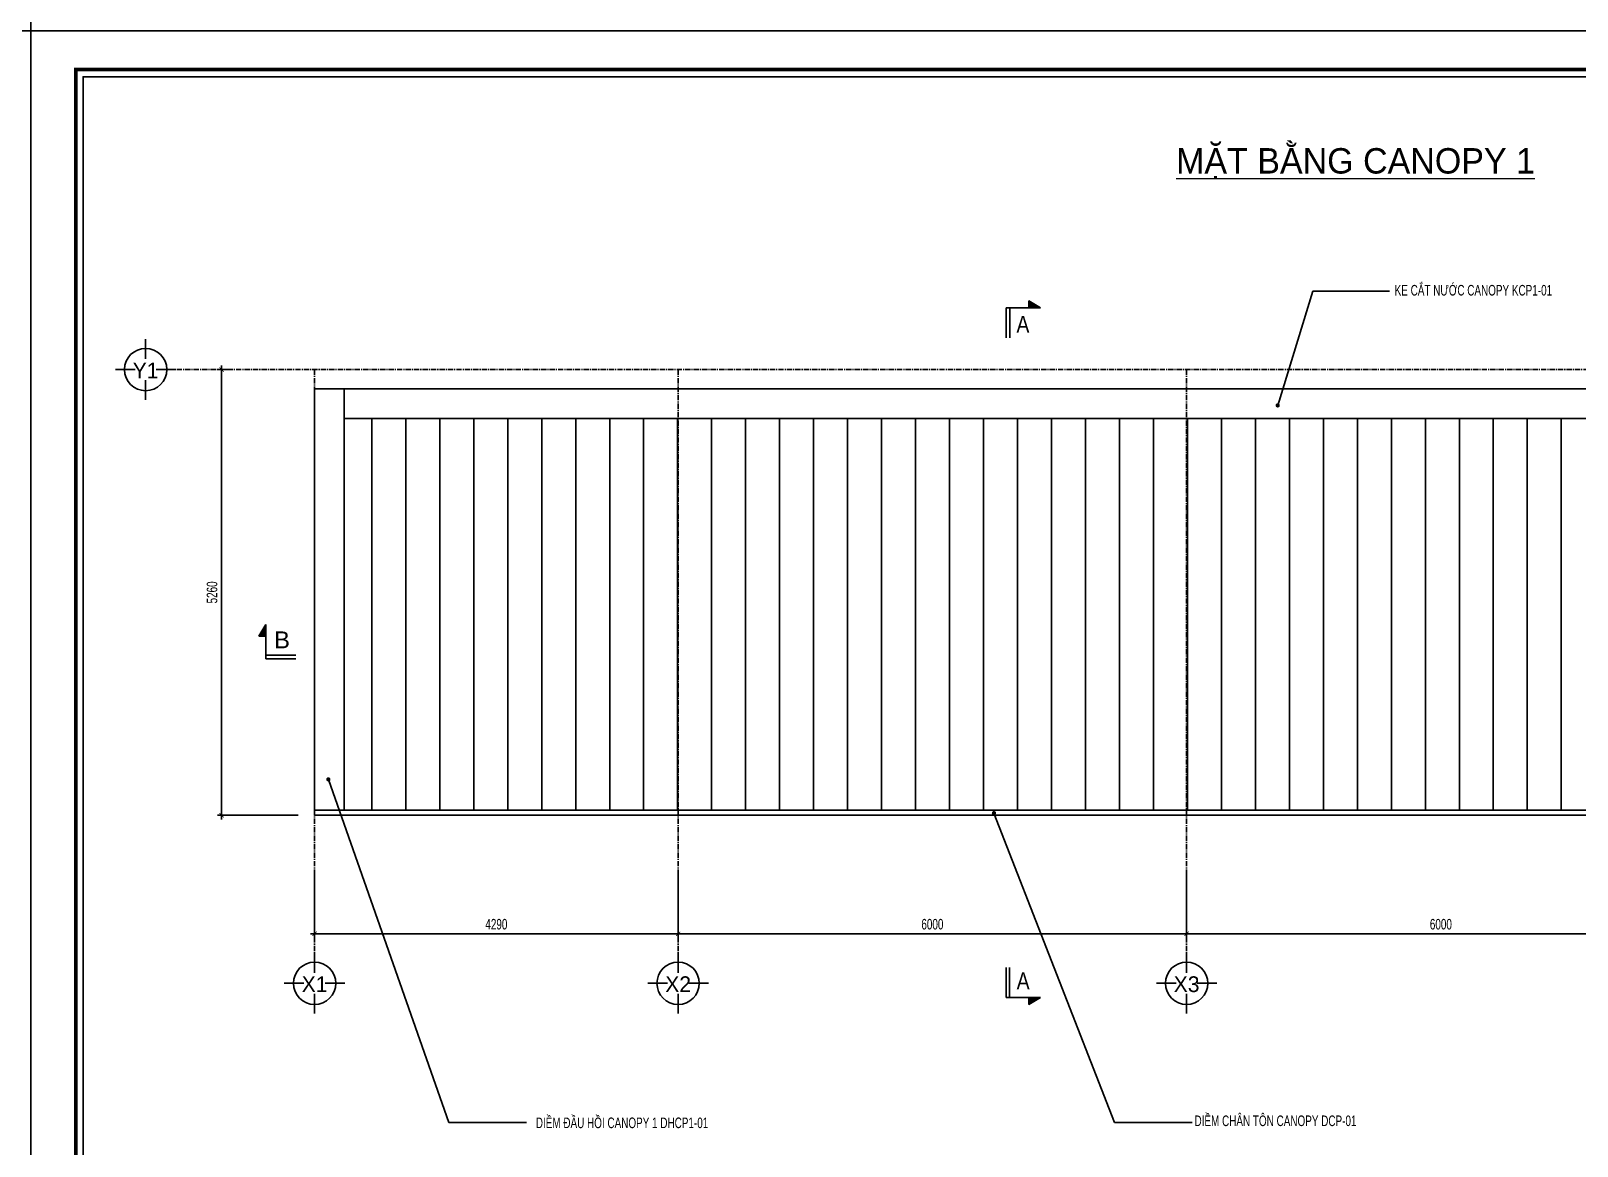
# Model space of a CAD drawing. Header units: inches. Extents: x 2 to 32666, y -5537 to 22.
# Drawn here: x 10707.8 to 11072.7, y -4387.7 to -4124.5 of the extents above; entities that cross this region are included whole.
import ezdxf
from ezdxf.enums import TextEntityAlignment as Align

# ---------------------------------------------------------------- set-up
doc = ezdxf.new("R2010")
doc.units = ezdxf.units.IN
doc.header["$MEASUREMENT"] = 0
doc.linetypes.add('CENTER', pattern=[2, 1.25, -0.25, 0.25, -0.25])
doc.layers.get('Defpoints').update_dxf_attribs({"lineweight": 9})
for name, color, linetype in [('1', 1, 'Continuous'), ('2', 2, 'Continuous'), ('3', 3, 'Continuous'), ('7', 7, 'Continuous'), ('BAO KHUNG', 31, 'Continuous'), ('DIM', 8, 'Continuous'), ('Kyhieu', 7, 'Continuous'), ('NET IN', 3, 'Continuous'), ('Tim truc', 8, 'Continuous')]:
    doc.layers.add(name, color=color, linetype=linetype)
doc.layers.add('_TEXT', color=3, linetype='Continuous', lineweight=13)
doc.layers.add('Cover text', color=7, linetype='Continuous', true_color=0x52370f)
doc.styles.add('AVO', font='VAVOB.TTF')
doc.styles.add('hx2', font='Vharialn.ttf')
doc.styles.add('ST1', font='vnshx.shx', dxfattribs={"width": 0.7})
doc.styles.add('ST1H', font='vnshxh.shx', dxfattribs={"width": 0.7})
doc.styles.add('ST2', font='Vnarialn.ttf')
doc.styles.add('ST3', font='VHAVANB.TTF')
doc.styles.add('TIEU DE', font='Vharialn.ttf')
doc.dimstyles.new('3', dxfattribs={"dimtxt": 2.5, "dimasz": 1, "dimexe": 1, "dimexo": 0, "dimgap": 1, "dimtad": 1, "dimdec": 0, "dimlfac": 3, "dimzin": 0, "dimdsep": 46, "dimtxsty": 'ST1', "dimblk": 'ARCHTICK', "dimcen": 1, "dimdle": 1, "dimclrd": 8, "dimclre": 8, "dimclrt": 3, "dimadec": 0, "dimazin": 0, "dimtfac": 1, "dimtdec": 0, "dimtix": 1, "dimtofl": 0, "dimtmove": 1, "dimatfit": 3, "dimldrblk": 'DOT', "dimfxl": 0.18, "dimtfill": 1, "dimtolj": 1, "dimtzin": 0, "dimlwd": -1, "dimlwe": -1, "dimarcsym": 2})
doc.dimstyles.new('50', dxfattribs={"dimtxt": 2.5, "dimasz": 1, "dimexe": 1, "dimexo": 0, "dimgap": 1, "dimtad": 1, "dimdec": 0, "dimlfac": 50, "dimzin": 0, "dimdsep": 46, "dimtxsty": 'ST1', "dimblk": 'ARCHTICK', "dimcen": 1, "dimdle": 1, "dimclrd": 8, "dimclre": 8, "dimclrt": 3, "dimadec": 0, "dimazin": 0, "dimtfac": 1, "dimtdec": 0, "dimtix": 1, "dimtmove": 1, "dimatfit": 3, "dimldrblk": 'DOT', "dimfxl": 0, "dimtfill": 1, "dimtolj": 1, "dimtzin": 0, "dimlwd": -1, "dimlwe": -1, "dimarcsym": 0})

# ---------------------------------------------------------------- blocks, each defined once
blk = doc.blocks.new('kt kien truc 1')
at = {"layer": '2', "color": 157, "linetype": 'Continuous'}
blk.add_lwpolyline([(0, 420), (594, 420), (594, 0), (0, 0)], close=True, dxfattribs=at)
at = {"layer": '7', "color": 147, "linetype": 'Continuous'}
blk.add_lwpolyline([(12.33, 57.61), (581.67, 57.61), (581.67, 409.19), (12.33, 409.19)], close=True, dxfattribs=at)
at = {"layer": 'BAO KHUNG', "color": 167, "linetype": 'Continuous', "const_width": 0.871}
blk.add_lwpolyline([(10.59, 9.07), (583.41, 9.07), (583.41, 410.93), (10.59, 410.93)], close=True, dxfattribs=at)
at = {"layer": 'Cover text', "ltscale": 0.5, "style": 'TIEU DE'}
for tag, p in [('TENBANVE', (45.93, 14.6)), ('STT', (555.05, 15.58))]:
    blk.add_attdef(tag, text='', height=2, dxfattribs=at).set_placement(p, align=Align.MIDDLE_CENTER)
blk = doc.blocks.new('_ArchTick')
at = {"color": 0, "linetype": 'ByBlock', "const_width": 0.15}
blk.add_lwpolyline([(-0.5, -0.5), (0.5, 0.5)], dxfattribs=at)
blk = doc.blocks.new('*D6318')
at = {"layer": 'Defpoints', "color": 0, "transparency": 16777216}
for p in [(10774.72, -4323.62), (10860.52, -4323.62), (10860.52, -4337.64)]:
    blk.add_point(p, dxfattribs=at)
at = {"layer": 'DIM', "color": 8, "linetype": 'Continuous', "transparency": 16777216}
for p, q in [((10774.72, -4323.62), (10774.72, -4338.64)), ((10860.52, -4323.62), (10860.52, -4338.64)), ((10773.72, -4337.64), (10861.52, -4337.64))]:
    blk.add_line(p, q, dxfattribs=at)
at = {"layer": 'DIM', "color": 8, "transparency": 16777216, "rotation": 180}
blk.add_blockref('_ArchTick', (10774.72, -4337.64), dxfattribs=at)
at = {"layer": 'DIM', "color": 8, "transparency": 16777216}
blk.add_blockref('_ArchTick', (10860.52, -4337.64), dxfattribs=at)
at = {"layer": 'DIM', "color": 3, "transparency": 16777216, "insert": (10817.62, -4335.39), "char_height": 2.5, "attachment_point": 5, "style": 'ST1', "bg_fill": 3, "box_fill_scale": 1.25, "bg_fill_color": 256, "bg_fill_true_color": 13158600, "bg_fill_transparency": 0}
blk.add_mtext('\\A1;4290', dxfattribs=at)
blk = doc.blocks.new('_Dot')
at = {"color": 0, "linetype": 'ByBlock', "lineweight": -2}
blk.add_line((-0.5, 0), (-1, 0), dxfattribs=at)
at = {"color": 0, "linetype": 'ByBlock', "const_width": 0.5}
blk.add_lwpolyline([(-0.25, 0, 1), (0.25, 0, 1)], format="xyb", close=True, dxfattribs=at)
blk = doc.blocks.new('DOT')
at = {"color": 0, "linetype": 'ByBlock'}
blk.add_line((-0.5, 0), (-1, 0), dxfattribs=at)
at = {"color": 0, "linetype": 'ByBlock', "const_width": 0.5}
blk.add_lwpolyline([(-0.25, 0, 1), (0.25, 0, 1)], format="xyb", close=True, dxfattribs=at)
blk = doc.blocks.new('*D6319')
at = {"layer": 'Defpoints', "color": 0, "transparency": 16777216}
for p in [(10860.52, -4323.62), (10980.53, -4323.62), (10980.53, -4337.64)]:
    blk.add_point(p, dxfattribs=at)
at = {"layer": 'DIM', "color": 8, "linetype": 'Continuous', "transparency": 16777216}
for p, q in [((10860.52, -4323.62), (10860.52, -4338.64)), ((10980.53, -4323.62), (10980.53, -4338.64)), ((10859.52, -4337.64), (10981.53, -4337.64))]:
    blk.add_line(p, q, dxfattribs=at)
at = {"layer": 'DIM', "color": 8, "transparency": 16777216, "rotation": 180}
blk.add_blockref('_ArchTick', (10860.52, -4337.64), dxfattribs=at)
at = {"layer": 'DIM', "color": 8, "transparency": 16777216}
blk.add_blockref('_ArchTick', (10980.53, -4337.64), dxfattribs=at)
at = {"layer": 'DIM', "color": 3, "transparency": 16777216, "insert": (10920.53, -4335.39), "char_height": 2.5, "attachment_point": 5, "style": 'ST1', "bg_fill": 3, "box_fill_scale": 1.25, "bg_fill_color": 256, "bg_fill_true_color": 13158600, "bg_fill_transparency": 0}
blk.add_mtext('\\A1;6000', dxfattribs=at)
blk = doc.blocks.new('*D6320')
at = {"layer": 'Defpoints', "color": 0, "transparency": 16777216}
for p in [(10980.53, -4323.62), (11100.54, -4323.62), (11100.54, -4337.64)]:
    blk.add_point(p, dxfattribs=at)
at = {"layer": 'DIM', "color": 8, "linetype": 'Continuous', "transparency": 16777216}
for p, q in [((10980.53, -4323.62), (10980.53, -4338.64)), ((11100.54, -4323.62), (11100.54, -4338.64)), ((10979.53, -4337.64), (11101.54, -4337.64))]:
    blk.add_line(p, q, dxfattribs=at)
at = {"layer": 'DIM', "color": 8, "transparency": 16777216, "rotation": 180}
blk.add_blockref('_ArchTick', (10980.53, -4337.64), dxfattribs=at)
at = {"layer": 'DIM', "color": 8, "transparency": 16777216}
blk.add_blockref('_ArchTick', (11100.54, -4337.64), dxfattribs=at)
at = {"layer": 'DIM', "color": 3, "transparency": 16777216, "insert": (11040.54, -4335.39), "char_height": 2.5, "attachment_point": 5, "style": 'ST1', "bg_fill": 3, "box_fill_scale": 1.25, "bg_fill_color": 256, "bg_fill_true_color": 13158600, "bg_fill_transparency": 0}
blk.add_mtext('\\A1;6000', dxfattribs=at)
blk = doc.blocks.new('TRUCVP')
at = {"layer": 'Kyhieu', "color": 1, "linetype": 'Continuous'}
for points in [[(0, 17.5), (0, 50)], [(-50, 0), (-17.5, 0)], [(0, -50), (0, -17.5)], [(17.5, 0), (50, 0)]]:
    blk.add_lwpolyline(points, dxfattribs=at)
at = {"layer": 'Kyhieu', "color": 40, "linetype": 'Continuous'}
blk.add_circle((0, 0), 35, dxfattribs=at)
blk = doc.blocks.new('*D6322')
at = {"layer": 'Defpoints', "color": 0, "transparency": 16777216}
for p in [(10754.58, -4204.46), (10752.77, -4309.66), (10770.86, -4309.66)]:
    blk.add_point(p, dxfattribs=at)
at = {"layer": 'DIM', "color": 8, "linetype": 'Continuous', "transparency": 16777216}
for p, q in [((10752.77, -4203.46), (10752.77, -4310.66)), ((10754.58, -4204.46), (10751.77, -4204.46)), ((10770.86, -4309.66), (10751.77, -4309.66))]:
    blk.add_line(p, q, dxfattribs=at)
at = {"layer": 'DIM', "color": 8, "transparency": 16777216}
for p, rotation in [((10752.77, -4204.46), 90), ((10752.77, -4309.66), 270)]:
    blk.add_blockref('_ArchTick', p, dxfattribs=dict(at, rotation=rotation))
at = {"layer": 'DIM', "color": 3, "transparency": 16777216, "insert": (10750.52, -4257.06), "char_height": 2.5, "attachment_point": 5, "rotation": 90, "style": 'ST1', "bg_fill": 3, "box_fill_scale": 1.25, "bg_fill_color": 256, "bg_fill_true_color": 13158600, "bg_fill_transparency": 0}
blk.add_mtext('\\A1;5260', dxfattribs=at)
blk = doc.blocks.new('MC')
at = {"layer": '2'}
h = blk.add_hatch(dxfattribs=at)
h.set_pattern_fill('ANSI31', color=256, style=0)
h.paths.add_polyline_path([(-113.47, 4283.2), (-115.93, 4283.2), (-113.47, 4279.14)])
for p, q in [((-102.86, 4291.26), (-113.47, 4291.26)), ((-113.47, 4291.26), (-113.47, 4279.14)), ((-102.86, 4290.02), (-113.47, 4290.02)), ((-113.47, 4279.14), (-115.93, 4283.2)), ((-115.93, 4283.2), (-113.47, 4283.2))]:
    blk.add_line(p, q, dxfattribs=at)
blk = doc.blocks.new('*U6324')
at = {"layer": '2'}
h = blk.add_hatch(dxfattribs=at)
h.set_pattern_fill('ANSI31', color=256, scale=0.666667, angle=-90, style=0)
h.set_pattern_definition([(315, (-2846.55065, 21.901014), (0.058925565, 0.058925565), [])])
h.paths.add_polyline_path([(8.92, 97.55), (8.92, 99.19), (6.21, 97.55)])
for p, q in [((6.21, 97.55), (8.92, 99.19)), ((8.92, 99.19), (8.92, 97.55)), ((14.29, 97.55), (6.21, 97.55)), ((13.46, 90.47), (13.46, 97.55)), ((14.29, 90.47), (14.29, 97.55))]:
    blk.add_line(p, q, dxfattribs=at)
at = {"layer": '1', "xscale": -0.6666666666660603, "yscale": 0.6666666666660603, "zscale": 0.6666666666660603, "rotation": 270}
blk.add_blockref('MC', (-2846.55, 10.38), dxfattribs=at)
at = {"style": 'hx2'}
for tag, p in [('A', (10.34, 91.65)), ('B', (10.28, -63.32))]:
    blk.add_attdef(tag, text='', height=4, dxfattribs=at).set_placement(p, align=Align.CENTER)
blk = doc.blocks.new('*U6325')
at = {"layer": '2'}
h = blk.add_hatch(dxfattribs=at)
h.set_pattern_fill('ANSI31', color=256, style=0)
h.set_pattern_definition([(45, (-177.43218, 34.80503), (-0.08838835, 0.08838835), [])])
h.paths.add_polyline_path([(-164.39, 10.17), (-166.03, 10.17), (-164.39, 7.46)])
for p, q in [((-157.31, 15.54), (-164.39, 15.54)), ((-164.39, 15.54), (-164.39, 7.46)), ((-157.31, 14.71), (-164.39, 14.71)), ((-164.39, 7.46), (-166.03, 10.17)), ((-166.03, 10.17), (-164.39, 10.17))]:
    blk.add_line(p, q, dxfattribs=at)
at = {"layer": '7', "style": 'ST2'}
for tag, p in [('A', (-160.57, 9.07)), ('B', (345.79, 9.07))]:
    blk.add_attdef(tag, text='', height=4, dxfattribs=at).set_placement(p, align=Align.CENTER)

msp = doc.modelspace()

# ---------------------------------------------------------------- hatches: boundary and pattern name
at = {"layer": 'DIM'}
h = msp.add_hatch(dxfattribs=at)
h.set_pattern_fill('ANSI31', color=256, scale=64.171123, angle=45)
h.set_pattern_definition([(90, (-58805.376, 21578.216), (-8.0213904, 0), [])])
h.paths.add_polyline_path([(10781.7148, -4215.9987), (11247.7534, -4215.9987), (11247.7534, -4308.4879), (10781.7148, -4308.4879)])

# ---------------------------------------------------------------- linework, layer by layer
at = {"layer": '2'}
for points in [[(10774.7174, -4209.0013), (10774.7174, -4308.4879), (11254.7507, -4308.4879), (11254.7507, -4209.0013)], [(10781.7148, -4209.0013), (10781.7148, -4308.4879), (10774.7174, -4308.4879), (10774.7174, -4209.0013)], [(10781.7148, -4209.0013), (11247.7534, -4209.0013), (11247.7534, -4215.9987), (10781.7148, -4215.9987)], [(10781.7148, -4215.9987), (11247.7534, -4215.9987), (11247.7534, -4308.4879), (10781.7148, -4308.4879)], [(11254.7507, -4309.6618), (11254.7507, -4308.4879), (10774.7174, -4308.4879), (10774.7174, -4309.6618)]]:
    msp.add_lwpolyline(points, close=True, dxfattribs=at)
at = {"layer": 'NET IN'}
for points in [[(10100.6146, -3704.5249), (10707.7695, -3704.5249), (10707.7695, -4124.5249), (10100.6146, -4124.5249)], [(10707.7695, -3704.5249), (11301.7695, -3704.5249), (11301.7695, -4124.5249), (10707.7695, -4124.5249)]]:
    msp.add_lwpolyline(points, close=True, dxfattribs=at)
at = {"layer": 'Tim truc', "linetype": 'CENTER'}
for p, q in [((11269.4255, -4204.4606), (10741.9811, -4204.4606)), ((10774.7174, -4204.4606), (10774.7174, -4342.1804)), ((10860.5234, -4204.4606), (10860.5234, -4342.1804)), ((10980.5317, -4204.4606), (10980.5317, -4342.1804))]:
    msp.add_line(p, q, dxfattribs=at)

# ---------------------------------------------------------------- block references
at = {"layer": '3'}
msp.add_blockref('kt kien truc 1', (10707.7695, -4124.5249), dxfattribs=at)
at = {"layer": 'Kyhieu', "ltscale": 10, "xscale": 0.1428571428571428, "yscale": 0.1428571428571428, "zscale": 0.1428571428571428, "rotation": 270}
for p in [(10734.8382, -4204.4606), (10774.7174, -4349.3232), (10860.5234, -4349.3232), (10980.5317, -4349.3232)]:
    msp.add_blockref('TRUCVP', p, dxfattribs=at)

# ---------------------------------------------------------------- texts
at = {"layer": '3', "style": 'ST1H', "width": 0.7}
for s, p in [('ke c¾t n\xadíc canopy kcp1-01', (11029.632, -4186.9843)), ('DIÒM §ÇU HåI CANOPY 1 DHCP1-01', (10826.9355, -4383.5082)), ('diÒm ch©n t«n canopy dcp-01', (10982.3927, -4383.024))]:
    msp.add_text(s, height=2.5, dxfattribs=at).set_placement(p)
at = {"layer": '_TEXT', "style": 'ST3'}
msp.add_text('%%UmÆt B»NG canopy 1', height=6, dxfattribs=at).set_placement((10978.0432, -4158.1916))
at = {"layer": 'Kyhieu', "color": 3, "ltscale": 10, "style": 'AVO'}
for s, p in [('Y1', (10734.8382, -4204.6714)), ('X1', (10774.7174, -4349.5341)), ('X2', (10860.5234, -4349.5341)), ('X3', (10980.5317, -4349.5341))]:
    msp.add_text(s, height=3.71429, dxfattribs=at).set_placement(p, align=Align.MIDDLE_CENTER)

# ---------------------------------------------------------------- leaders
at = {"layer": 'DIM'}
msp.add_leader([(11002.0305, -4212.9194), (11010.3178, -4185.9484), (11028.4264, -4185.9484)], dimstyle='3', override={"dimgap": 1, "dimtad": 0, "dimldrblk": 'DOT'}, dxfattribs=at)

# ---------------------------------------------------------------- next in the draw order: dimensions: what is measured, and where the dimension line sits
dim = msp.add_linear_dim(base=(10752.7713, -4309.6618), p1=(10754.584, -4204.4606), p2=(10770.8636, -4309.6618), angle=90, dimstyle='50', dxfattribs=at)
dim.commit()
dim.dimension.update_dxf_attribs({"geometry": '*D6322', "text_midpoint": (10750.5213, -4257.0612)})
dim = msp.add_linear_dim(base=(10860.5234, -4337.639), p1=(10774.7174, -4323.6227), p2=(10860.5234, -4323.6227), dimstyle='50', dxfattribs=at)
dim.commit()
dim.dimension.update_dxf_attribs({"geometry": '*D6318', "text_midpoint": (10817.6204, -4335.389)})

# ---------------------------------------------------------------- next in the draw order: block references
ref = msp.add_blockref('*U6325', (10927.6033, -4257.1917), dxfattribs=dict(xscale=-1, rotation=180))
ref.add_attrib('A', 'B', dxfattribs={"layer": '7', "height": 4, "style": 'ST2'}).set_placement((10767.037, -4270.2568), align=Align.CENTER)

# ---------------------------------------------------------------- next in the draw order: dimensions: what is measured, and where the dimension line sits
dim = msp.add_linear_dim(base=(10980.5317, -4337.639), p1=(10860.5234, -4323.6227), p2=(10980.5317, -4323.6227), dimstyle='50', dxfattribs=at)
dim.commit()
dim.dimension.update_dxf_attribs({"geometry": '*D6319', "text_midpoint": (10920.5275, -4335.389)})

# ---------------------------------------------------------------- next in the draw order: leaders
msp.add_leader([(10777.9685, -4301.1963), (10806.4067, -4382.1783), (10824.7385, -4382.1783)], dimstyle='3', override={"dimgap": 1, "dimtad": 0}, dxfattribs=at)

# ---------------------------------------------------------------- next in the draw order: block references
ref = msp.add_blockref('*U6324', (10952.2307, -4287.4204), dxfattribs=dict(xscale=-1))
ref.add_attrib('B', 'A', dxfattribs={"height": 4, "style": 'hx2'}).set_placement((10941.9496, -4350.7412), align=Align.CENTER)
ref.add_attrib('A', 'A', dxfattribs={"height": 4, "style": 'hx2'}).set_placement((10941.8942, -4195.7753), align=Align.CENTER)

# ---------------------------------------------------------------- next in the draw order: dimensions: what is measured, and where the dimension line sits
dim = msp.add_linear_dim(base=(11100.54, -4337.639), p1=(10980.5317, -4323.6227), p2=(11100.54, -4323.6227), dimstyle='50', dxfattribs=at)
dim.commit()
dim.dimension.update_dxf_attribs({"geometry": '*D6320', "text_midpoint": (11040.5359, -4335.389)})

# ---------------------------------------------------------------- next in the draw order: linework, layer by layer
msp.add_lwpolyline([(10720.1005, -4135.3349), (11289.4384, -4135.3349), (11289.4384, -4486.9148), (10720.1005, -4486.9148)], close=True, dxfattribs=at)
at = {"layer": 'NET IN'}
msp.add_lwpolyline([(10707.7695, -4124.5249), (11301.7695, -4124.5249), (11301.7695, -4544.5249), (10707.7695, -4544.5249)], close=True, dxfattribs=at)

# ---------------------------------------------------------------- next in the draw order: block references
at = {"layer": '3'}
msp.add_blockref('kt kien truc 1', (10707.7695, -4544.5249), dxfattribs=at)

# ---------------------------------------------------------------- next in the draw order: leaders
at = {"layer": 'DIM'}
msp.add_leader([(10935.0558, -4309.1489), (10963.494, -4382.1783), (10981.8258, -4382.1783)], dimstyle='3', override={"dimgap": 1, "dimtad": 0}, dxfattribs=at)

doc.saveas('drawing.dxf')
